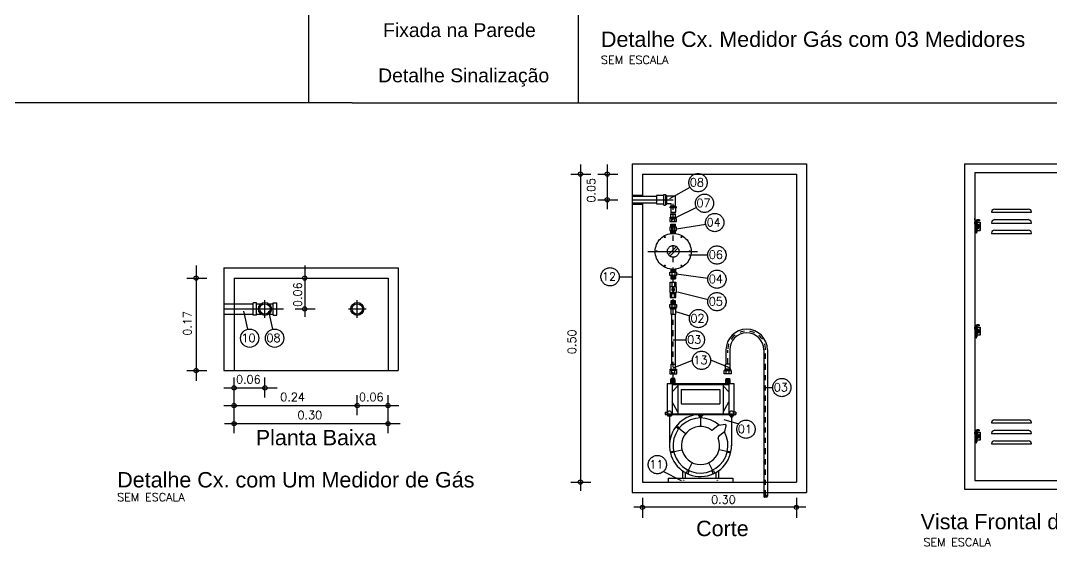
# Model space of a CAD drawing. Header units: millimetres. Extents: x 0 to 114, y 0 to 82.
# Drawn here: x 21.34 to 41.43, y 30.46 to 40.7 of the extents above; entities that cross this region are included whole.
import ezdxf

# ---------------------------------------------------------------- set-up
doc = ezdxf.new("R2010")
doc.units = ezdxf.units.MM
doc.linetypes.add('ACAD_ISO14W100', pattern=[24, 12, -3, 0, -3, 0, -3, 0, -3])
doc.linetypes.add('CENTER2', pattern=[1.125, 0.75, -0.125, 0.125, -0.125])
for name, color, linetype in [('03', 3, 'Continuous'), ('at_Solid', 7, 'Continuous'), ('CAR-01', 252, 'Continuous'), ('GAS', 1, 'ACAD_ISO14W100'), ('INC-DETALHES', 7, 'Continuous'), ('INC-DETALHES-TXT', 7, 'Continuous'), ('NORMO-DET', 2, 'Continuous'), ('T-GAS', 4, 'CENTER2'), ('TEXT-ISO', 2, 'Continuous')]:
    doc.layers.add(name, color=color, linetype=linetype)
doc.styles.add('140-100', font='arial.ttf', dxfattribs={"height": 0.6})
doc.styles.add('140-25', font='arial.ttf', dxfattribs={"height": 0.15})
doc.styles.add('140-50', font='arial.ttf', dxfattribs={"height": 0.3})
doc.styles.add('60-50', font='romans.shx', dxfattribs={"height": 0.08})
doc.styles.add('ROMANS', font='ROMANS.SHX', dxfattribs={"height": 0.15})

# ---------------------------------------------------------------- blocks, each defined once
blk = doc.blocks.new('A$C078A322E')
at = {"layer": 'at_Solid', "color": 252}
for p, q in [((0.15, 3.938), (0.15, 3.96)), ((0.15, 3.873), (0.15, 3.906))]:
    blk.add_line(p, q, dxfattribs=at)
at = {"layer": 'INC-DETALHES', "color": 7}
for p, q in [((0, 4.755), (0, 0)), ((0, 4.755), (2.55, 4.755)), ((2.55, 4.755), (2.55, 0)), ((0.15, 4.628), (2.4, 4.628)), ((0.15, 4.628), (0.15, 0.128)), ((2.4, 4.628), (2.4, 0.128)), ((0, 0), (2.55, 0)), ((0.15, 0.128), (2.4, 0.128))]:
    blk.add_line(p, q, dxfattribs=at)
for points in [[(0.15, 4.628), (2.4, 4.628)], [(2.4, 4.628), (2.4, 0.128)], [(0.444, 4.094), (0.423, 4.089), (0.402, 4.073), (0.397, 4.047), (0.978, 4.047)], [(0.444, 4.094), (0.931, 4.094)], [(0.978, 4.047), (0.973, 4.073), (0.952, 4.089), (0.931, 4.094)], [(1.572, 4.047), (1.577, 4.073), (1.598, 4.089), (1.619, 4.094)], [(2.106, 4.094), (2.127, 4.089), (2.148, 4.073), (2.153, 4.047), (1.572, 4.047)], [(2.106, 4.094), (1.619, 4.094)], [(0.444, 3.942), (0.423, 3.932), (0.402, 3.916), (0.397, 3.89)], [(0.444, 3.942), (0.931, 3.942)], [(0.978, 3.89), (0.973, 3.916), (0.952, 3.932), (0.931, 3.942)], [(1.572, 3.89), (1.577, 3.916), (1.598, 3.932), (1.619, 3.942)], [(2.106, 3.942), (1.619, 3.942)], [(2.106, 3.942), (2.127, 3.932), (2.148, 3.916), (2.153, 3.89)], [(0.397, 3.89), (0.978, 3.89)], [(0.444, 3.785), (0.423, 3.78), (0.402, 3.764), (0.397, 3.738)], [(0.444, 3.785), (0.931, 3.785)], [(0.978, 3.738), (0.973, 3.764), (0.952, 3.78), (0.931, 3.785)], [(2.153, 3.89), (1.572, 3.89)], [(1.572, 3.738), (1.577, 3.764), (1.598, 3.78), (1.619, 3.785)], [(2.106, 3.785), (1.619, 3.785)], [(2.106, 3.785), (2.127, 3.78), (2.148, 3.764), (2.153, 3.738)], [(0.397, 3.738), (0.978, 3.738)], [(2.153, 3.738), (1.572, 3.738)], [(0.444, 1.017), (0.423, 1.012), (0.402, 0.997), (0.397, 0.97), (0.978, 0.97)], [(0.444, 1.017), (0.931, 1.017)], [(0.978, 0.97), (0.973, 0.997), (0.952, 1.012), (0.931, 1.017)], [(1.572, 0.97), (1.577, 0.997), (1.598, 1.012), (1.619, 1.017)], [(2.106, 1.017), (2.127, 1.012), (2.148, 0.997), (2.153, 0.97), (1.572, 0.97)], [(2.106, 1.017), (1.619, 1.017)], [(0.444, 0.866), (0.423, 0.855), (0.402, 0.84), (0.397, 0.813)], [(0.397, 0.813), (0.978, 0.813)], [(0.444, 0.866), (0.931, 0.866)], [(0.978, 0.813), (0.973, 0.84), (0.952, 0.855), (0.931, 0.866)], [(1.572, 0.813), (1.577, 0.84), (1.598, 0.855), (1.619, 0.866)], [(2.153, 0.813), (1.572, 0.813)], [(2.106, 0.866), (1.619, 0.866)], [(2.106, 0.866), (2.127, 0.855), (2.148, 0.84), (2.153, 0.813)], [(0.444, 0.709), (0.423, 0.703), (0.402, 0.688), (0.397, 0.662)], [(0.397, 0.662), (0.978, 0.662)], [(0.444, 0.709), (0.931, 0.709)], [(0.978, 0.662), (0.973, 0.688), (0.952, 0.703), (0.931, 0.709)], [(1.572, 0.662), (1.577, 0.688), (1.598, 0.703), (1.619, 0.709)], [(2.153, 0.662), (1.572, 0.662)], [(2.106, 0.709), (1.619, 0.709)], [(2.106, 0.709), (2.127, 0.703), (2.148, 0.688), (2.153, 0.662)], [(0.15, 0.128), (2.4, 0.128)]]:
    blk.add_lwpolyline(points, dxfattribs=at)
at = {"layer": 'INC-DETALHES', "color": 252}
for points in [[(0.192, 3.938), (0.171, 3.933), (0.166, 3.917)], [(0.192, 3.933), (0.176, 3.927), (0.171, 3.917)], [(0.192, 3.922), (0.181, 3.922), (0.181, 3.917)], [(0.218, 3.938), (0.192, 3.938)], [(0.218, 3.933), (0.192, 3.933)], [(0.218, 3.922), (0.192, 3.922)], [(0.218, 3.938), (0.218, 3.922)], [(0.155, 3.875), (0.155, 3.901), (0.229, 3.901)], [(0.155, 3.781), (0.229, 3.781), (0.229, 3.901)], [(0.202, 3.875), (0.155, 3.875)], [(0.155, 3.807), (0.202, 3.807), (0.202, 3.875)], [(0.155, 3.807), (0.155, 3.781)], [(0.16, 3.907), (0.166, 3.907), (0.166, 3.912)], [(0.16, 3.907), (0.16, 3.901)], [(0.16, 3.875), (0.16, 3.807)], [(0.166, 3.917), (0.166, 3.912)], [(0.166, 3.912), (0.181, 3.912)], [(0.166, 3.901), (0.166, 3.76)], [(0.171, 3.917), (0.171, 3.907)], [(0.171, 3.901), (0.171, 3.76)], [(0.176, 3.88), (0.176, 3.797)], [(0.181, 3.917), (0.181, 3.912)], [(0.181, 3.912), (0.181, 3.907), (0.187, 3.907)], [(0.181, 3.901), (0.181, 3.76)], [(0.187, 3.907), (0.187, 3.901)], [(0.202, 3.828), (0.218, 3.828), (0.229, 3.844), (0.218, 3.859), (0.202, 3.859), (0.192, 3.844), (0.202, 3.828)], [(0.202, 3.875), (0.202, 3.807)], [(0.218, 3.844), (0.218, 3.849), (0.208, 3.849), (0.202, 3.849), (0.202, 3.844), (0.202, 3.833), (0.208, 3.833), (0.218, 3.833), (0.218, 3.844)], [(0.229, 3.901), (0.229, 3.781)], [(0.166, 3.76), (0.171, 3.744)], [(0.166, 3.76), (0.181, 3.76)], [(0.181, 3.76), (0.176, 3.744), (0.171, 3.744)], [(0.15, 2.341), (0.15, 2.368), (0.229, 2.368)], [(0.202, 2.341), (0.15, 2.341)], [(0.15, 2.279), (0.202, 2.279), (0.202, 2.341)], [(0.15, 2.279), (0.15, 2.252)], [(0.155, 2.373), (0.16, 2.373), (0.16, 2.378)], [(0.155, 2.373), (0.155, 2.368)], [(0.155, 2.341), (0.155, 2.279)], [(0.187, 2.404), (0.171, 2.399), (0.16, 2.383)], [(0.16, 2.383), (0.16, 2.378)], [(0.16, 2.378), (0.181, 2.378)], [(0.16, 2.368), (0.16, 2.226)], [(0.187, 2.399), (0.176, 2.394), (0.171, 2.383)], [(0.171, 2.383), (0.171, 2.373)], [(0.171, 2.368), (0.171, 2.226)], [(0.176, 2.347), (0.176, 2.268)], [(0.187, 2.389), (0.181, 2.389), (0.181, 2.383)], [(0.181, 2.383), (0.181, 2.378)], [(0.181, 2.378), (0.181, 2.373)], [(0.181, 2.373), (0.187, 2.373), (0.187, 2.368)], [(0.181, 2.368), (0.181, 2.226)], [(0.213, 2.404), (0.187, 2.404)], [(0.213, 2.399), (0.187, 2.399)], [(0.213, 2.389), (0.187, 2.389)], [(0.197, 2.294), (0.218, 2.294), (0.223, 2.31), (0.218, 2.326), (0.197, 2.326), (0.192, 2.31), (0.197, 2.294)], [(0.197, 2.341), (0.197, 2.279)], [(0.218, 2.31), (0.213, 2.315), (0.208, 2.315), (0.202, 2.315), (0.197, 2.31), (0.202, 2.305), (0.208, 2.3), (0.213, 2.305), (0.218, 2.31)], [(0.213, 2.404), (0.213, 2.389)], [(0.223, 2.368), (0.223, 2.252)], [(0.229, 2.368), (0.229, 2.252)], [(0.229, 2.252), (0.15, 2.252)], [(0.16, 2.226), (0.171, 2.211), (0.181, 2.226)], [(0.16, 2.226), (0.181, 2.226)], [(0.171, 2.211), (0.176, 2.211)], [(0.15, 0.808), (0.15, 0.834), (0.229, 0.834)], [(0.202, 0.808), (0.15, 0.808)], [(0.15, 0.745), (0.202, 0.745), (0.202, 0.808)], [(0.155, 0.84), (0.16, 0.84), (0.16, 0.845)], [(0.155, 0.84), (0.155, 0.834)], [(0.155, 0.808), (0.155, 0.745)], [(0.187, 0.871), (0.171, 0.866), (0.16, 0.85)], [(0.16, 0.85), (0.16, 0.845)], [(0.16, 0.845), (0.181, 0.845)], [(0.16, 0.834), (0.16, 0.693)], [(0.187, 0.866), (0.176, 0.86), (0.171, 0.85)], [(0.171, 0.85), (0.171, 0.84)], [(0.171, 0.834), (0.171, 0.693)], [(0.176, 0.813), (0.176, 0.735)], [(0.187, 0.855), (0.181, 0.855), (0.181, 0.85)], [(0.181, 0.85), (0.181, 0.845)], [(0.181, 0.845), (0.181, 0.84)], [(0.181, 0.84), (0.187, 0.84), (0.187, 0.834)], [(0.181, 0.834), (0.181, 0.693)], [(0.213, 0.871), (0.187, 0.871)], [(0.213, 0.866), (0.187, 0.866)], [(0.213, 0.855), (0.187, 0.855)], [(0.197, 0.761), (0.218, 0.761), (0.223, 0.777), (0.218, 0.792), (0.197, 0.792), (0.192, 0.777), (0.197, 0.761)], [(0.197, 0.808), (0.197, 0.745)], [(0.218, 0.777), (0.213, 0.782), (0.208, 0.782), (0.202, 0.782), (0.197, 0.777), (0.202, 0.771), (0.208, 0.766), (0.213, 0.771), (0.218, 0.777)], [(0.213, 0.871), (0.213, 0.855)], [(0.223, 0.834), (0.223, 0.719)], [(0.229, 0.834), (0.229, 0.719)], [(0.15, 0.745), (0.15, 0.719)], [(0.229, 0.719), (0.15, 0.719)], [(0.16, 0.693), (0.171, 0.677), (0.181, 0.693)], [(0.16, 0.693), (0.181, 0.693)], [(0.171, 0.677), (0.176, 0.677)]]:
    blk.add_lwpolyline(points, dxfattribs=at)
at = {"layer": 'INC-DETALHES-TXT', "color": 7}
for s, height, style, p in [('Vista Frontal da Tampa Caixa', 0.225, '140-100', (-0.641, -0.584)), ('Vista Frontal da Tampa Caixa', 0.225, '140-100', (-0.641, -0.584)), ('SEM ESCALA', 0.12, '60-50', (-0.6, -0.833))]:
    blk.add_text(s, height=height, dxfattribs=dict(at, style=style)).set_placement(p)

msp = doc.modelspace()

# ---------------------------------------------------------------- linework, layer by layer
at = {"color": 9, "linetype": 'Continuous'}
for p, q in [((34.097, 33.701), (34.016, 33.701)), ((34.098, 33.686), (34.016, 33.686)), ((34.098, 33.67), (34.016, 33.67)), ((34.098, 33.655), (34.016, 33.655)), ((34.098, 33.641), (34.016, 33.641)), ((34.096, 33.713), (34.018, 33.713)), ((35.086, 33.686), (35.168, 33.686)), ((35.086, 33.67), (35.168, 33.67)), ((35.086, 33.655), (35.168, 33.655)), ((35.086, 33.641), (35.168, 33.641)), ((35.087, 33.701), (35.167, 33.701)), ((35.088, 33.713), (35.166, 33.713))]:
    msp.add_line(p, q, dxfattribs=at)
at = {"layer": '03', "color": 252, "linetype": 'Continuous'}
for p, q in [((32.251, 37.892), (32.251, 31.54)), ((32.773, 37.892), (32.773, 37.021)), ((32.067, 37.707), (32.456, 37.707)), ((32.589, 37.707), (32.978, 37.707)), ((32.589, 37.207), (32.978, 37.207)), ((32.067, 31.707), (32.456, 31.707)), ((33.46, 31.402), (33.46, 31.013)), ((36.46, 31.402), (36.46, 31.013)), ((36.645, 31.217), (33.294, 31.217))]:
    msp.add_line(p, q, dxfattribs=at)
for centre in [(32.251, 37.707), (32.773, 37.707), (32.773, 37.207), (32.251, 31.707), (33.46, 31.217), (36.46, 31.217)]:
    msp.add_circle(centre, 0.041, dxfattribs=at)
at = {"layer": 'CAR-01'}
for p, q in [((26.954, 57.3), (26.954, 39.096)), ((32.208, 57.3), (32.208, 39.096)), ((27.8, 39.096), (12.815, 39.096)), ((27.8, 39.096), (45.3, 39.096))]:
    msp.add_line(p, q, dxfattribs=at)
at = {"layer": 'GAS', "color": 7, "linetype": 'Continuous'}
for p, q in [((33.26, 37.907), (33.26, 31.507)), ((33.26, 37.907), (36.66, 37.907)), ((36.66, 37.907), (36.66, 31.507)), ((33.46, 37.707), (33.46, 37.269)), ((33.46, 37.707), (36.46, 37.707)), ((36.46, 37.707), (36.46, 31.707)), ((33.46, 37.141), (33.46, 31.707)), ((25.302, 35.88), (28.702, 35.88)), ((25.302, 35.88), (25.302, 33.88)), ((28.702, 35.88), (28.702, 33.88)), ((25.502, 35.68), (28.502, 35.68)), ((25.502, 35.68), (25.502, 33.88)), ((28.502, 35.68), (28.502, 33.88)), ((25.302, 33.88), (28.702, 33.88)), ((33.46, 31.707), (36.46, 31.707)), ((33.26, 31.507), (36.66, 31.507))]:
    msp.add_line(p, q, dxfattribs=at)
at = {"layer": 'GAS', "color": 252}
for p, q in [((33.995, 37.23), (34.387, 37.451)), ((33.731, 37.269), (33.26, 37.269)), ((33.875, 37.287), (33.731, 37.287)), ((33.731, 37.287), (33.731, 37.127)), ((33.875, 37.104), (33.875, 37.306)), ((33.875, 37.306), (33.912, 37.306)), ((33.912, 37.306), (33.912, 37.104)), ((33.912, 37.287), (33.933, 37.287)), ((33.933, 37.122), (33.933, 37.287)), ((34.104, 37.279), (33.933, 37.279)), ((34.104, 37.084), (34.104, 37.279)), ((33.731, 37.141), (33.26, 37.141)), ((33.731, 37.127), (33.875, 37.127)), ((33.875, 37.104), (33.912, 37.104)), ((33.912, 37.122), (33.933, 37.122)), ((33.933, 37.134), (34.017, 37.134)), ((34.001, 37.049), (34.001, 37.071)), ((34.001, 37.071), (34.122, 37.071)), ((34.122, 37.049), (34.001, 37.049)), ((34.111, 37.084), (34.012, 37.084)), ((34.012, 37.071), (34.012, 37.084)), ((34.013, 37.049), (34.013, 36.962)), ((34.017, 37.084), (34.017, 37.134)), ((34.108, 36.962), (34.108, 37.049)), ((34.111, 37.071), (34.111, 37.084)), ((34.122, 37.049), (34.122, 37.071)), ((34.124, 36.868), (34.51, 37.059)), ((34.127, 36.844), (33.993, 36.844)), ((33.993, 36.844), (33.993, 36.782)), ((33.993, 36.782), (34.127, 36.782)), ((33.998, 36.87), (34.119, 36.87)), ((33.998, 36.857), (33.998, 36.87)), ((34.119, 36.857), (33.998, 36.857)), ((34.013, 36.962), (34.108, 36.962)), ((34.015, 36.87), (34.015, 36.928)), ((34.015, 36.928), (34.102, 36.928)), ((34.015, 36.844), (34.015, 36.857)), ((34.023, 36.928), (34.023, 36.962)), ((34.034, 36.782), (34.034, 36.844)), ((34.06, 36.928), (34.06, 36.962)), ((34.091, 36.782), (34.091, 36.844)), ((34.095, 36.928), (34.095, 36.962)), ((34.102, 36.87), (34.102, 36.928)), ((34.102, 36.844), (34.102, 36.857)), ((34.119, 36.87), (34.119, 36.857)), ((34.127, 36.782), (34.127, 36.844)), ((34.127, 36.671), (33.993, 36.671)), ((33.993, 36.671), (33.993, 36.609)), ((33.993, 36.609), (34.127, 36.609)), ((34.015, 36.671), (34.015, 36.732)), ((34.015, 36.732), (34.102, 36.732)), ((34.015, 36.719), (34.102, 36.719)), ((34.015, 36.707), (34.102, 36.707)), ((34.015, 36.695), (34.102, 36.695)), ((34.015, 36.683), (34.102, 36.683)), ((34.015, 36.548), (34.015, 36.609)), ((34.015, 36.595), (34.102, 36.595)), ((34.015, 36.583), (34.102, 36.583)), ((34.015, 36.572), (34.102, 36.572)), ((34.034, 36.609), (34.034, 36.671)), ((34.059, 36.671), (34.059, 36.732)), ((34.059, 36.551), (34.059, 36.609)), ((34.091, 36.609), (34.091, 36.671)), ((34.102, 36.671), (34.102, 36.732)), ((34.102, 36.548), (34.102, 36.609)), ((34.127, 36.64), (34.693, 36.733)), ((34.127, 36.609), (34.127, 36.671)), ((34.015, 36.56), (34.102, 36.56)), ((33.562, 36.201), (34.535, 36.201)), ((33.964, 36.135), (34.124, 36.295)), ((33.993, 36.106), (34.153, 36.266)), ((34.364, 36.132), (34.734, 36.132)), ((33.993, 35.793), (34.127, 35.793)), ((33.993, 35.73), (33.993, 35.793)), ((34.015, 35.854), (34.015, 35.793)), ((34.015, 35.842), (34.103, 35.842)), ((34.015, 35.83), (34.103, 35.83)), ((34.015, 35.818), (34.103, 35.818)), ((34.015, 35.806), (34.103, 35.806)), ((34.035, 35.793), (34.035, 35.73)), ((34.059, 35.851), (34.059, 35.793)), ((34.092, 35.793), (34.092, 35.73)), ((34.103, 35.854), (34.103, 35.793)), ((34.127, 35.793), (34.127, 35.73)), ((34.127, 35.761), (34.735, 35.682)), ((34.127, 35.73), (33.993, 35.73)), ((34.003, 35.51), (34.003, 35.603)), ((34.003, 35.603), (34.112, 35.603)), ((34.015, 35.73), (34.015, 35.669)), ((34.015, 35.718), (34.103, 35.718)), ((34.015, 35.706), (34.103, 35.706)), ((34.015, 35.694), (34.103, 35.694)), ((34.015, 35.682), (34.103, 35.682)), ((34.015, 35.669), (34.103, 35.669)), ((34.035, 35.603), (34.035, 35.51)), ((34.059, 35.73), (34.059, 35.669)), ((34.083, 35.603), (34.083, 35.51)), ((34.103, 35.73), (34.103, 35.669)), ((34.112, 35.603), (34.112, 35.51)), ((34.051, 35.51), (33.992, 35.51)), ((33.992, 35.51), (33.992, 35.398)), ((33.992, 35.398), (34.051, 35.398)), ((34.003, 35.398), (34.003, 35.305)), ((34.035, 35.305), (34.035, 35.398)), ((34.051, 35.458), (34.051, 35.517)), ((34.051, 35.517), (34.066, 35.517)), ((34.051, 35.451), (34.051, 35.392)), ((34.051, 35.392), (34.066, 35.392)), ((34.066, 35.517), (34.066, 35.46)), ((34.124, 35.51), (34.066, 35.51)), ((34.066, 35.392), (34.066, 35.45)), ((34.066, 35.398), (34.124, 35.398)), ((34.083, 35.305), (34.083, 35.398)), ((34.112, 35.305), (34.112, 35.398)), ((34.124, 35.398), (34.124, 35.51)), ((34.146, 35.416), (34.739, 35.266)), ((33.993, 35.169), (34.127, 35.169)), ((33.993, 35.106), (33.993, 35.169)), ((34.003, 35.305), (34.112, 35.305)), ((34.023, 35.169), (34.023, 35.242)), ((34.023, 35.242), (34.095, 35.242)), ((34.023, 35.233), (34.095, 35.233)), ((34.023, 35.225), (34.095, 35.225)), ((34.023, 35.217), (34.095, 35.217)), ((34.023, 35.209), (34.095, 35.209)), ((34.023, 35.201), (34.095, 35.201)), ((34.023, 35.191), (34.095, 35.191)), ((34.023, 35.179), (34.095, 35.179)), ((34.035, 35.169), (34.035, 35.106)), ((34.092, 35.169), (34.092, 35.106)), ((34.095, 35.242), (34.095, 35.169)), ((34.127, 35.169), (34.127, 35.106)), ((34.127, 35.106), (33.993, 35.106)), ((34.119, 35.094), (33.998, 35.094)), ((33.998, 35.094), (33.998, 35.081)), ((33.998, 35.081), (34.119, 35.081)), ((34.015, 35.106), (34.015, 35.094)), ((34.015, 35.081), (34.015, 34.981)), ((34.015, 34.981), (34.103, 34.981)), ((34.103, 35.106), (34.103, 35.094)), ((34.103, 35.081), (34.103, 34.981)), ((34.103, 35.031), (34.383, 34.945)), ((34.119, 35.081), (34.119, 35.094)), ((34.017, 33.904), (34.017, 34.004)), ((34.017, 34.004), (34.104, 34.004)), ((34.104, 33.904), (34.104, 34.004)), ((35.079, 33.904), (35.079, 34.004)), ((35.167, 34.004), (35.079, 34.004)), ((35.167, 33.904), (35.167, 34.004)), ((34.129, 33.878), (33.995, 33.878)), ((33.995, 33.878), (33.995, 33.816)), ((33.995, 33.816), (34.129, 33.816)), ((34, 33.904), (34.121, 33.904)), ((34, 33.891), (34, 33.904)), ((34.121, 33.891), (34, 33.891)), ((34.017, 33.878), (34.017, 33.891)), ((34.036, 33.816), (34.036, 33.878)), ((34.093, 33.816), (34.093, 33.878)), ((34.104, 33.878), (34.104, 33.891)), ((34.121, 33.904), (34.121, 33.891)), ((34.129, 33.816), (34.129, 33.878)), ((35.055, 33.816), (35.055, 33.878)), ((35.055, 33.878), (35.189, 33.878)), ((35.189, 33.816), (35.055, 33.816)), ((35.184, 33.904), (35.063, 33.904)), ((35.063, 33.904), (35.063, 33.891)), ((35.063, 33.891), (35.184, 33.891)), ((35.079, 33.878), (35.079, 33.891)), ((35.091, 33.816), (35.091, 33.878)), ((35.147, 33.816), (35.147, 33.878)), ((35.167, 33.878), (35.167, 33.891)), ((35.184, 33.891), (35.184, 33.904)), ((35.189, 33.878), (35.189, 33.816)), ((34.016, 33.697), (34.02, 33.728)), ((34.016, 33.628), (34.016, 33.697)), ((34.094, 33.728), (34.02, 33.728)), ((34.098, 33.697), (34.094, 33.728)), ((34.098, 33.628), (34.098, 33.697)), ((35.086, 33.697), (35.09, 33.728)), ((35.086, 33.628), (35.086, 33.697)), ((35.09, 33.728), (35.164, 33.728)), ((35.168, 33.697), (35.164, 33.728)), ((35.168, 33.628), (35.168, 33.697))]:
    msp.add_line(p, q, dxfattribs=at)
at = {"layer": 'GAS', "color": 252, "linetype": 'Continuous'}
for p, q in [((33.26, 37.295), (33.46, 37.295)), ((33.26, 37.207), (34.06, 37.207)), ((33.26, 37.119), (33.46, 37.119)), ((24.762, 35.923), (24.762, 33.682)), ((26.877, 35.923), (26.877, 34.926)), ((24.578, 35.68), (24.967, 35.68)), ((26.692, 35.68), (27.081, 35.68)), ((25.301, 35.181), (25.87, 35.181)), ((25.941, 35.199), (25.87, 35.199)), ((25.87, 34.961), (25.87, 35.199)), ((25.941, 34.961), (25.941, 35.199)), ((25.941, 35.181), (26.027, 35.181)), ((26.102, 34.907), (26.102, 35.253)), ((26.177, 35.181), (26.263, 35.181)), ((26.263, 35.199), (26.334, 35.199)), ((26.263, 34.961), (26.263, 35.199)), ((26.334, 34.961), (26.334, 35.199)), ((27.902, 34.907), (27.902, 35.253)), ((25.301, 34.979), (25.87, 34.979)), ((25.302, 35.08), (26.463, 35.08)), ((25.682, 35.039), (25.764, 34.684)), ((25.941, 34.961), (25.87, 34.961)), ((25.941, 34.979), (26.027, 34.979)), ((26.17, 35.039), (26.252, 34.684)), ((26.177, 34.979), (26.263, 34.979)), ((26.263, 34.961), (26.334, 34.961)), ((26.692, 35.08), (27.081, 35.08)), ((27.729, 35.08), (28.075, 35.08)), ((34.024, 34.981), (34.024, 34.004)), ((34.097, 34.981), (34.097, 34.004)), ((35.087, 34.277), (35.087, 34.004)), ((35.16, 34.281), (35.16, 34.004)), ((35.824, 34.281), (35.824, 31.431)), ((35.897, 34.281), (35.897, 31.431)), ((24.578, 33.88), (24.967, 33.88)), ((25.502, 33.358), (25.502, 33.747)), ((26.102, 33.358), (26.102, 33.747)), ((33.942, 33.628), (33.942, 33.069)), ((33.942, 33.628), (35.242, 33.628)), ((34.04, 33.628), (34.04, 33.038)), ((34.04, 33.611), (35.144, 33.611)), ((34.151, 33.581), (34.04, 33.466)), ((34.151, 33.611), (34.151, 33.038)), ((35.032, 33.611), (35.032, 33.038)), ((35.032, 33.581), (35.144, 33.466)), ((35.144, 33.628), (35.144, 33.038)), ((35.242, 33.628), (35.242, 33.069)), ((25.303, 33.542), (26.343, 33.542)), ((25.502, 33.014), (25.502, 33.403)), ((27.902, 33.014), (27.902, 33.403)), ((28.502, 33.014), (28.502, 33.403)), ((34.214, 33.508), (34.97, 33.508)), ((34.214, 33.508), (34.214, 33.231)), ((34.97, 33.508), (34.97, 33.231)), ((25.303, 33.198), (28.712, 33.198)), ((34.151, 33.068), (34.04, 33.273)), ((34.214, 33.231), (34.97, 33.231)), ((35.032, 33.068), (35.144, 33.273)), ((25.502, 32.662), (25.502, 33.051)), ((28.502, 32.662), (28.502, 33.051)), ((33.906, 33.069), (33.906, 33.026)), ((33.906, 33.069), (33.942, 33.069)), ((33.906, 33.038), (35.278, 33.038)), ((33.906, 33.026), (35.278, 33.026)), ((33.948, 33.054), (33.948, 33.038)), ((33.948, 33.026), (33.948, 32.999)), ((33.948, 32.999), (34.025, 32.999)), ((33.986, 32.999), (33.986, 32.415)), ((34.025, 33.054), (34.025, 33.038)), ((34.025, 33.026), (34.025, 32.999)), ((34.554, 33.026), (34.554, 32.999)), ((34.554, 32.999), (34.631, 32.999)), ((34.578, 32.97), (34.578, 32.999)), ((34.607, 32.97), (34.578, 32.97)), ((34.592, 32.97), (34.592, 32.791)), ((34.607, 32.999), (34.607, 32.97)), ((34.631, 33.026), (34.631, 32.999)), ((35.159, 33.054), (35.159, 33.038)), ((35.159, 33.026), (35.159, 32.999)), ((35.236, 32.999), (35.159, 32.999)), ((35.197, 32.97), (35.197, 32.415)), ((35.236, 33.054), (35.236, 33.038)), ((35.236, 33.026), (35.236, 32.999)), ((35.278, 33.069), (35.242, 33.069)), ((35.278, 33.069), (35.278, 33.026)), ((25.317, 32.846), (28.74, 32.846)), ((34.153, 32.752), (34.11, 32.786)), ((34.128, 32.809), (34.171, 32.774)), ((34.171, 32.774), (34.153, 32.752)), ((34.162, 32.763), (34.302, 32.652)), ((34.939, 32.808), (34.832, 32.723)), ((35.073, 32.826), (34.95, 32.812)), ((35.064, 32.694), (35.094, 32.8)), ((35.057, 32.684), (34.939, 32.59)), ((33.998, 32.3), (34.052, 32.312)), ((34.059, 32.284), (34.005, 32.271)), ((34.052, 32.312), (34.059, 32.284)), ((34.055, 32.298), (34.23, 32.338)), ((35.128, 32.297), (34.954, 32.337)), ((35.125, 32.283), (35.131, 32.311)), ((35.179, 32.271), (35.125, 32.283)), ((35.131, 32.311), (35.185, 32.299)), ((34.353, 31.924), (34.43, 32.085)), ((34.83, 31.924), (34.753, 32.085)), ((33.963, 31.781), (35.221, 31.781)), ((33.963, 31.781), (33.963, 31.707)), ((34.239, 31.928), (34.239, 31.781)), ((34.292, 31.894), (34.292, 31.781)), ((34.316, 31.881), (34.34, 31.931)), ((34.34, 31.931), (34.366, 31.918)), ((34.366, 31.918), (34.342, 31.868)), ((34.817, 31.918), (34.843, 31.93)), ((34.841, 31.868), (34.817, 31.918)), ((34.843, 31.93), (34.867, 31.88)), ((34.891, 31.894), (34.891, 31.781)), ((34.945, 31.928), (34.945, 31.781)), ((35.221, 31.781), (35.221, 31.707)), ((33.963, 31.707), (35.221, 31.707))]:
    msp.add_line(p, q, dxfattribs=at)
at = {"layer": 'GAS', "color": 252, "ltscale": 0.01}
for p, q in [((34.06, 33.728), (34.06, 37.207)), ((35.123, 34.004), (35.123, 34.276)), ((35.86, 31.431), (35.86, 34.281))]:
    msp.add_line(p, q, dxfattribs=at)
at = {"layer": 'GAS', "color": 252, "const_width": 0.02}
for points in [[(33.903, 36.47, 1), (33.893, 36.488, 1)], [(34.214, 36.47, 1), (34.224, 36.488, 1)], [(33.747, 36.201, 1), (33.727, 36.201, 1)], [(34.37, 36.201, 1), (34.39, 36.201, 1)], [(33.903, 35.931, 1), (33.893, 35.914, 1)], [(34.214, 35.931, 1), (34.224, 35.914, 1)]]:
    msp.add_lwpolyline(points, format="xyb", close=True, dxfattribs=at)
at = {"layer": 'GAS', "color": 252, "linetype": 'Continuous'}
msp.add_lwpolyline([(35.212, 32.999), (35.212, 32.97), (35.183, 32.97), (35.183, 32.999)], dxfattribs=at)
at = {"layer": 'GAS', "color": 252, "linetype": 'Continuous', "const_width": 0.02}
for points in [[(34.273, 31.732, 1), (34.253, 31.732)], [(34.911, 31.732, -1), (34.931, 31.732)]]:
    msp.add_lwpolyline(points, format="xyb", dxfattribs=at)
at = {"layer": 'GAS', "color": 252}
for centre, radius in [((34.543, 37.539), 0.178), ((34.67, 37.138), 0.178), ((34.869, 36.763), 0.178), ((34.059, 36.201), 0.35), ((34.059, 36.201), 0.113), ((34.912, 36.131), 0.178), ((32.829, 35.706), 0.178), ((34.912, 35.659), 0.178), ((34.059, 35.455), 0.00862), ((34.912, 35.222), 0.178), ((34.553, 34.893), 0.178), ((34.491, 34.479, -124.085), 0.178), ((34.612, 34.079), 0.178), ((36.177, 33.549), 0.178), ((35.478, 32.737), 0.178), ((33.751, 32.048), 0.178)]:
    msp.add_circle(centre, radius, dxfattribs=at)
at = {"layer": 'GAS', "color": 252, "linetype": 'Continuous'}
for centre, radius in [((24.762, 35.68), 0.041), ((26.877, 35.68), 0.041), ((26.102, 35.08), 0.126), ((26.102, 35.08), 0.101), ((27.902, 35.08), 0.126), ((27.902, 35.08), 0.101), ((26.877, 35.08), 0.041), ((25.804, 34.51), 0.178), ((26.291, 34.51), 0.178), ((24.762, 33.88), 0.041), ((25.502, 33.542), 0.041), ((26.102, 33.542), 0.041), ((25.502, 33.198), 0.041), ((27.902, 33.198), 0.041), ((28.502, 33.198), 0.041), ((25.502, 32.846), 0.041), ((28.502, 32.846), 0.041)]:
    msp.add_circle(centre, radius, dxfattribs=at)
at = {"layer": 'GAS', "color": 252}
for centre, radius, start, end in [((34.059, 35.455), 0.0278, 106.3223, 75.2296), ((34.059, 35.455), 0.0114, 133.1055, 226.8945), ((34.059, 35.455), 0.0114, 308.3087, 51.6913), ((35.842, 31.435), 0.0188, 193.8489, 346.1511), ((35.873, 31.447), 0.029, 235.498, 326.359), ((35.879, 31.425), 0.019, 16.6524, 163.3476)]:
    msp.add_arc(centre, radius, start, end, dxfattribs=at)
at = {"layer": 'GAS', "color": 252, "linetype": 'Continuous'}
for centre, radius, start, end in [((35.492, 34.281), 0.405, 0, 180), ((35.492, 34.281), 0.332, 0, 180), ((33.986, 33.052), 0.0387, 3.483, 176.517), ((34.592, 32.42), 0.605, 93.6122, 0.4224), ((34.592, 32.42), 0.536, 47.2023, 29.5777), ((35.197, 33.052), 0.0387, 3.483, 176.517), ((34.592, 32.42), 0.371, 54.409, 23.2017), ((34.952, 32.792), 0.02, 96.1729, 128.5714), ((35.075, 32.806), 0.02, 344.1551, 96.1729), ((34.82, 32.738), 0.02, 234.409, 308.5714), ((34.952, 32.574), 0.02, 128.5714, 203.2017), ((35.045, 32.699), 0.02, 308.5714, 344.1551)]:
    msp.add_arc(centre, radius, start, end, dxfattribs=at)
at = {"layer": 'GAS', "color": 252, "ltscale": 0.01}
msp.add_arc((35.492, 34.281), 0.369, 0, 180, dxfattribs=at)
at = {"layer": 'T-GAS', "color": 252, "linetype": 'Continuous'}
for p, q in [((33.007, 35.706), (33.26, 35.706)), ((34.06, 34.48, -124.085), (34.312, 34.48, -124.085)), ((34.066, 33.93), (34.434, 34.08)), ((35.158, 33.93), (34.79, 34.08)), ((35.86, 33.55), (35.998, 33.55)), ((35.046, 32.924), (35.337, 32.845)), ((34.221, 31.732), (33.867, 31.912))]:
    msp.add_line(p, q, dxfattribs=at)

# ---------------------------------------------------------------- block references
at = {"color": 7, "xscale": 1.333333333333333, "yscale": 1.333333333333333, "zscale": 1.333333333333333}
msp.add_blockref('A$C078A322E', (39.736, 31.567), dxfattribs=at)

# ---------------------------------------------------------------- texts
at = {"color": 7}
for s, height, style, p in [('Detalhe Cx. Medidor Gás com 03 Medidores', 0.3, '140-50', (32.652, 40.183)), ('SEM ESCALA', 0.16, '60-50', (32.651, 39.851)), ('Detalhe Cx. com Um Medidor de Gás', 0.3, '140-100', (23.223, 31.603, -124.085)), ('SEM ESCALA', 0.16, '60-50', (23.223, 31.333, -124.085))]:
    msp.add_text(s, height=height, dxfattribs=dict(at, style=style)).set_placement(p)
at = {"layer": 'INC-DETALHES-TXT', "color": 7, "char_height": 0.27, "attachment_point": 1, "style": '140-25'}
for s, insert, width in [('\\P Fixada na Parede', (28.3, 41.096), 3.08915), ('Detalhe Sinalização ', (28.309, 39.764), 3.77957)]:
    msp.add_mtext(s, dxfattribs=dict(at, insert=insert, width=width))
at = {"layer": 'NORMO-DET', "color": 7, "style": '140-100'}
for s, p in [('Planta Baixa', (25.924, 32.425, -124.085)), ('Corte', (34.506, 30.655, -124.085))]:
    msp.add_text(s, height=0.3, dxfattribs=at).set_placement(p)
at = {"layer": 'T-GAS', "color": 7, "linetype": 'Continuous', "style": 'ROMANS'}
for s, p in [('0.05', (32.54, 37.151, -124.085)), ('0.06', (26.821, 35.118, -124.085)), ('0.17', (24.671, 34.559, -124.085)), ('0.50', (32.166, 34.2, -124.085))]:
    msp.add_text(s, height=0.16, rotation=90, dxfattribs=at).set_placement(p)
for s, p in [('12', (32.671, 35.632, -124.085)), ('10', (25.646, 34.436, -124.085)), ('08', (26.134, 34.436, -124.085)), ('03', (34.333, 34.405, -248.17)), ('13', (34.454, 34.005, -124.085)), ('0.06', (25.539, 33.629, -124.085)), ('03', (36.019, 33.475, -124.085)), ('0.24', (26.401, 33.285, -124.085)), ('0.06', (27.935, 33.285, -124.085)), ('0.30', (26.737, 32.933, -124.085)), ('01', (35.32, 32.663, -124.085)), ('11', (33.594, 31.973, -124.085)), ('0.30', (34.798, 31.287, -124.085))]:
    msp.add_text(s, height=0.16, dxfattribs=at).set_placement(p)
at = {"layer": 'TEXT-ISO', "color": 7, "style": 'ROMANS'}
for s, p in [('08', (34.385, 37.465, -124.085)), ('07', (34.512, 37.064, -124.085)), ('04', (34.711, 36.688, -124.085)), ('06', (34.754, 36.057, -124.085)), ('04', (34.754, 35.584, -124.085)), ('05', (34.754, 35.147, -124.085)), ('02', (34.396, 34.819, -124.085))]:
    msp.add_text(s, height=0.16, dxfattribs=at).set_placement(p)

doc.saveas('drawing.dxf')
